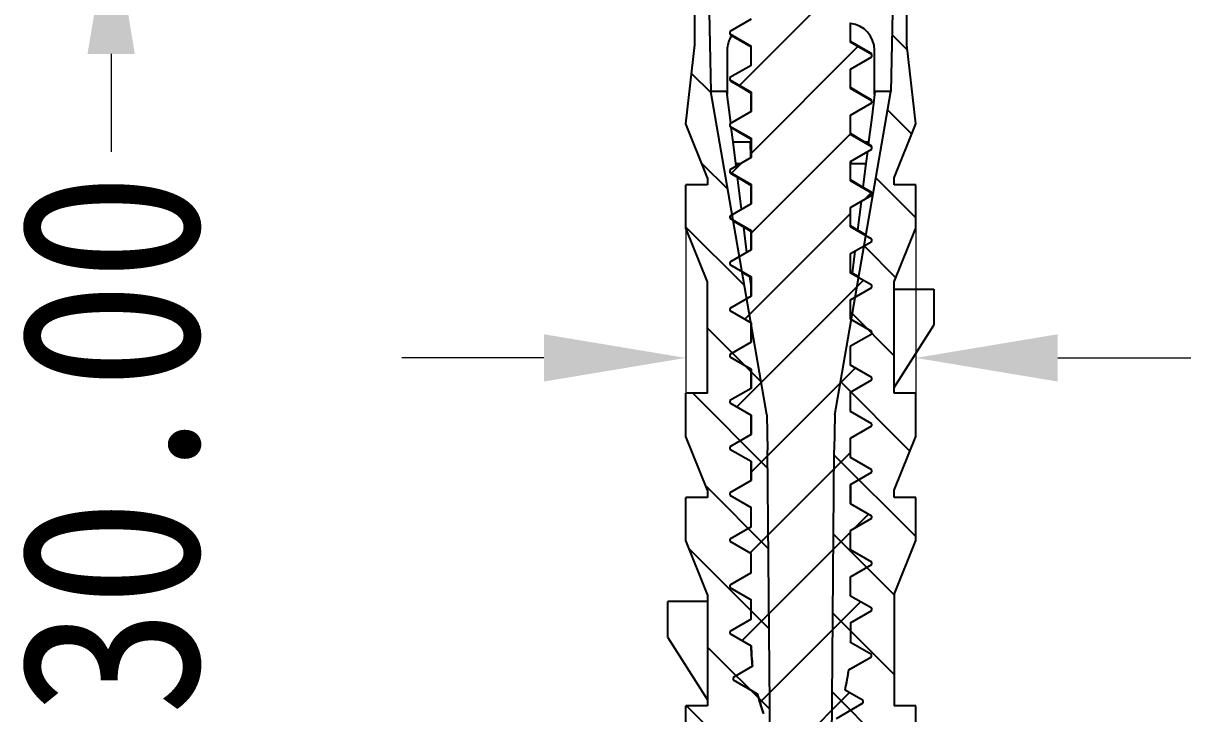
# Model space of a CAD drawing. Header units: millimetres. Extents: x -308 to 1490, y -1725 to -1095.
# Drawn here: x 1267.78 to 1300.44, y -1394.04 to -1374.58 of the extents above; entities that cross this region are included whole.
import ezdxf

# ---------------------------------------------------------------- set-up
doc = ezdxf.new("R2010")
doc.units = ezdxf.units.MM
doc.layers.add('dim', color=3, linetype='Continuous', lineweight=9)
doc.styles.add('FFS', font='simfang0.ttf', dxfattribs={"width": 0.9})
doc.dimstyles.new('YanXiu', dxfattribs={"dimtxt": 2.5, "dimasz": 2.2, "dimexe": 1, "dimexo": 0.6, "dimgap": 0.66, "dimtad": 0, "dimzin": 1, "dimdsep": 46, "dimtxsty": 'FFS', "dimcen": 0, "dimclrd": 256, "dimclre": 131, "dimclrt": 42, "dimazin": 0, "dimtfac": 1, "dimtofl": 0, "dimtmove": 0, "dimatfit": 3, "dimfxl": 0, "dimlwd": 5, "dimlwe": 5, "dimarcsym": 0})

# ---------------------------------------------------------------- blocks, each defined once
blk = doc.blocks.new('*D22')
at = {"layer": 'Defpoints', "color": 0}
for p in [(21.297, 31.885), (27.774, 31.885), (27.774, 27.012)]:
    blk.add_point(p, dxfattribs=at)
at = {"layer": 'dim', "color": 131, "lineweight": 5}
for p, q in [((21.297, 30.886), (21.297, 26.013)), ((27.774, 30.886), (27.774, 26.013))]:
    blk.add_line(p, q, dxfattribs=at)
at = {"layer": 'dim', "lineweight": 5}
for p, q in [((17.297, 27.012), (13.297, 27.012)), ((31.774, 27.012), (35.774, 27.012))]:
    blk.add_line(p, q, dxfattribs=at)
at = {"layer": 'dim'}
for points in [[(17.297, 27.679), (17.297, 26.345), (21.297, 27.012)], [(31.774, 27.679), (31.774, 26.345), (27.774, 27.012)]]:
    blk.add_solid(points, dxfattribs=at)
at = {"layer": 'dim', "color": 42, "insert": (43.188, 27.012), "char_height": 5, "attachment_point": 5, "style": 'FFS'}
blk.add_mtext('{\\Ftxt.shx,gbcbig.shx|c134;%%c}6.5', dxfattribs=at)
blk = doc.blocks.new('*D23')
at = {"layer": 'Defpoints', "color": 0}
for p in [(11.936, 39.576), (5.108, 9.58), (21.854, 9.58)]:
    blk.add_point(p, dxfattribs=at)
at = {"layer": 'dim', "color": 131, "lineweight": 5}
for p, q in [((10.936, 39.576), (4.108, 39.576)), ((20.855, 9.58), (4.108, 9.58))]:
    blk.add_line(p, q, dxfattribs=at)
at = {"layer": 'dim', "lineweight": 5}
for p, q in [((5.108, 35.576), (5.108, 32.814)), ((5.108, 13.58), (5.108, 16.342))]:
    blk.add_line(p, q, dxfattribs=at)
at = {"layer": 'dim'}
for points in [[(4.441, 35.576), (5.774, 35.576), (5.108, 39.576)], [(4.441, 13.58), (5.774, 13.58), (5.108, 9.58)]]:
    blk.add_solid(points, dxfattribs=at)
at = {"layer": 'dim', "color": 42, "insert": (5.108, 24.578), "char_height": 5, "attachment_point": 5, "rotation": 90, "style": 'FFS'}
blk.add_mtext('30.00', dxfattribs=at)
blk = doc.blocks.new('u73')
h = blk.add_hatch()
h.set_pattern_fill('ANSI31', color=5, scale=0.5, angle=180, style=0)
h.set_pattern_definition([(225, (-816.1751, 1416.0216), (1.122532, -1.122532), [])])
edge = h.paths.add_edge_path()
edge.add_line((29.036, 42.676), (25.936, 42.676))
edge.add_line((25.936, 42.676), (25.936, 42.404))
edge.add_line((26.536, 42.058), (25.936, 42.404))
edge.add_line((26.536, 41.995), (26.536, 42.058))
edge.add_line((25.936, 41.649), (26.536, 41.995))
edge.add_line((25.936, 41.104), (25.936, 41.649))
edge.add_line((26.536, 40.758), (25.936, 41.104))
edge.add_line((26.536, 40.695), (26.536, 40.758))
edge.add_line((25.936, 40.349), (26.536, 40.695))
edge.add_line((25.936, 39.804), (25.936, 40.349))
edge.add_line((26.536, 39.458), (25.936, 39.804))
edge.add_line((26.536, 39.395), (26.536, 39.458))
edge.add_line((25.936, 39.049), (26.536, 39.395))
edge.add_line((25.936, 38.504), (25.936, 39.049))
edge.add_line((26.536, 38.158), (25.936, 38.504))
edge.add_line((26.536, 38.095), (26.536, 38.158))
edge.add_line((25.936, 37.749), (26.536, 38.095))
edge.add_line((25.936, 37.204), (25.936, 37.749))
edge.add_line((26.536, 36.858), (25.936, 37.204))
edge.add_line((26.536, 36.795), (26.536, 36.858))
edge.add_line((25.936, 36.449), (26.536, 36.795))
edge.add_line((25.936, 35.904), (25.936, 36.449))
edge.add_line((26.536, 35.558), (25.936, 35.904))
edge.add_line((26.536, 35.495), (26.536, 35.558))
edge.add_line((25.936, 35.149), (26.536, 35.495))
edge.add_line((25.936, 34.604), (25.936, 35.149))
edge.add_line((26.536, 34.258), (25.936, 34.604))
edge.add_line((26.536, 34.195), (26.536, 34.258))
edge.add_line((25.936, 33.849), (26.536, 34.195))
edge.add_line((25.936, 33.304), (25.936, 33.849))
edge.add_line((26.536, 32.958), (25.936, 33.304))
edge.add_line((26.536, 32.895), (26.536, 32.958))
edge.add_line((25.936, 32.549), (26.536, 32.895))
edge.add_line((25.936, 32.004), (25.936, 32.549))
edge.add_line((26.536, 31.658), (25.936, 32.004))
edge.add_line((26.536, 31.595), (26.536, 31.658))
edge.add_line((25.936, 31.249), (26.536, 31.595))
edge.add_line((25.936, 30.704), (25.936, 31.249))
edge.add_line((26.536, 30.358), (25.936, 30.704))
edge.add_line((26.536, 30.295), (26.536, 30.358))
edge.add_line((25.936, 29.949), (26.536, 30.295))
edge.add_line((25.936, 29.404), (25.936, 29.949))
edge.add_line((26.536, 29.058), (25.936, 29.404))
edge.add_line((26.536, 28.995), (26.536, 29.058))
edge.add_line((25.936, 28.649), (26.536, 28.995))
edge.add_line((25.936, 28.104), (25.936, 28.649))
edge.add_line((26.536, 27.758), (25.936, 28.104))
edge.add_line((26.536, 27.695), (26.536, 27.758))
edge.add_line((25.936, 27.349), (26.536, 27.695))
edge.add_line((25.936, 26.804), (25.936, 27.349))
edge.add_line((26.536, 26.458), (25.936, 26.804))
edge.add_line((26.536, 26.395), (26.536, 26.458))
edge.add_line((25.936, 26.049), (26.536, 26.395))
edge.add_line((25.936, 25.504), (25.936, 26.049))
edge.add_line((26.536, 25.158), (25.936, 25.504))
edge.add_line((26.536, 25.095), (26.536, 25.158))
edge.add_line((25.936, 24.749), (26.536, 25.095))
edge.add_line((25.936, 24.204), (25.936, 24.749))
edge.add_line((26.536, 23.858), (25.936, 24.204))
edge.add_line((26.536, 23.795), (26.536, 23.858))
edge.add_line((25.936, 23.449), (26.536, 23.795))
edge.add_line((25.936, 22.904), (25.936, 23.449))
edge.add_line((26.536, 22.558), (25.936, 22.904))
edge.add_line((26.536, 22.495), (26.536, 22.558))
edge.add_line((25.936, 22.149), (26.536, 22.495))
edge.add_line((25.936, 21.604), (25.936, 22.149))
edge.add_line((26.536, 21.258), (25.936, 21.604))
edge.add_line((26.536, 21.195), (26.536, 21.258))
edge.add_line((25.936, 20.849), (26.536, 21.195))
edge.add_line((25.936, 20.304), (25.936, 20.849))
edge.add_line((26.536, 19.958), (25.936, 20.304))
edge.add_line((26.536, 19.895), (26.536, 19.958))
edge.add_line((25.936, 19.549), (26.536, 19.895))
edge.add_line((25.936, 19.549), (25.936, 19.009))
edge.add_line((25.936, 19.009), (25.936, 18.997))
edge.add_line((26.524, 18.658), (25.936, 18.997))
edge.add_line((26.524, 18.595), (26.524, 18.658))
edge.add_line((25.924, 18.249), (26.524, 18.595))
edge.add_line((25.885, 18.226), (25.924, 18.249))
edge.add_spline(control_points=[(25.781, 17.655), (25.825, 17.843), (25.859, 18.034), (25.885, 18.226)], knot_values=[0, 0, 0, 0, 1, 1, 1, 1], weights=[1, 0.999218, 0.999218, 1], degree=3, periodic=0)
edge.add_line((26.295, 17.358), (25.781, 17.655))
edge.add_line((26.295, 17.295), (26.295, 17.358))
edge.add_line((25.695, 16.949), (26.295, 17.295))
edge.add_line((25.537, 16.857), (25.695, 16.949))
edge.add_spline(control_points=[(25.537, 16.857), (25.487, 16.727), (25.433, 16.599), (25.374, 16.473)], knot_values=[0, 0, 0, 0, 1, 1, 1, 1], weights=[1, 0.999597, 0.999597, 1], degree=3, periodic=0)
edge.add_line((25.374, 16.473), (25.304, 16.324))
edge.add_line((25.765, 16.058), (25.304, 16.324))
edge.add_line((25.765, 15.995), (25.765, 16.058))
edge.add_line((25.165, 15.649), (25.765, 15.995))
edge.add_line((24.953, 15.526), (25.165, 15.649))
edge.add_line((24.953, 15.572), (24.953, 15.526))
edge.add_line((24.536, 14.676), (24.953, 15.572))
edge.add_line((24.536, 14.676), (23.82, 16.212))
edge.add_line((23.82, 16.176), (23.82, 16.212))
edge.add_line((23.608, 16.299), (23.82, 16.176))
edge.add_line((23.008, 16.645), (23.608, 16.299))
edge.add_line((23.008, 16.708), (23.008, 16.645))
edge.add_line((23.488, 16.985), (23.008, 16.708))
edge.add_spline(control_points=[(23.488, 16.985), (23.422, 17.169), (23.365, 17.356), (23.317, 17.546)], knot_values=[0, 0, 0, 0, 1, 1, 1, 1], weights=[1, 0.999203, 0.999203, 1], degree=3, periodic=0)
edge.add_line((23.225, 17.599), (23.317, 17.546))
edge.add_line((22.625, 17.945), (23.225, 17.599))
edge.add_line((22.625, 18.008), (22.625, 17.945))
edge.add_line((23.175, 18.325), (22.625, 18.008))
edge.add_spline(control_points=[(23.175, 18.325), (23.153, 18.515), (23.14, 18.707), (23.137, 18.898)], knot_values=[0, 0, 0, 0, 1, 1, 1, 1], weights=[1, 0.999236, 0.999236, 1], degree=3, periodic=0)
edge.add_line((22.536, 19.245), (23.137, 18.898))
edge.add_line((22.536, 19.308), (22.536, 19.245))
edge.add_line((23.136, 19.654), (22.536, 19.308))
edge.add_line((23.136, 19.654), (23.136, 20.199))
edge.add_line((22.536, 20.545), (23.136, 20.199))
edge.add_line((22.536, 20.608), (22.536, 20.545))
edge.add_line((23.136, 20.954), (22.536, 20.608))
edge.add_line((23.136, 20.954), (23.136, 21.499))
edge.add_line((22.536, 21.845), (23.136, 21.499))
edge.add_line((22.536, 21.908), (22.536, 21.845))
edge.add_line((23.136, 22.254), (22.536, 21.908))
edge.add_line((23.136, 22.254), (23.136, 22.799))
edge.add_line((22.536, 23.145), (23.136, 22.799))
edge.add_line((22.536, 23.208), (22.536, 23.145))
edge.add_line((23.136, 23.554), (22.536, 23.208))
edge.add_line((23.136, 23.554), (23.136, 24.099))
edge.add_line((22.536, 24.445), (23.136, 24.099))
edge.add_line((22.536, 24.508), (22.536, 24.445))
edge.add_line((23.136, 24.854), (22.536, 24.508))
edge.add_line((23.136, 24.854), (23.136, 25.399))
edge.add_line((22.536, 25.745), (23.136, 25.399))
edge.add_line((22.536, 25.808), (22.536, 25.745))
edge.add_line((23.136, 26.154), (22.536, 25.808))
edge.add_line((23.136, 26.154), (23.136, 26.699))
edge.add_line((22.536, 27.045), (23.136, 26.699))
edge.add_line((22.536, 27.108), (22.536, 27.045))
edge.add_line((23.136, 27.454), (22.536, 27.108))
edge.add_line((23.136, 27.454), (23.136, 27.999))
edge.add_line((22.536, 28.345), (23.136, 27.999))
edge.add_line((22.536, 28.408), (22.536, 28.345))
edge.add_line((23.136, 28.754), (22.536, 28.408))
edge.add_line((23.136, 28.754), (23.136, 29.299))
edge.add_line((22.536, 29.645), (23.136, 29.299))
edge.add_line((22.536, 29.708), (22.536, 29.645))
edge.add_line((23.136, 30.054), (22.536, 29.708))
edge.add_line((23.136, 30.054), (23.136, 30.599))
edge.add_line((22.536, 30.945), (23.136, 30.599))
edge.add_line((22.536, 31.008), (22.536, 30.945))
edge.add_line((23.136, 31.354), (22.536, 31.008))
edge.add_line((23.136, 31.354), (23.136, 31.899))
edge.add_line((22.536, 32.245), (23.136, 31.899))
edge.add_line((22.536, 32.308), (22.536, 32.245))
edge.add_line((23.136, 32.654), (22.536, 32.308))
edge.add_line((23.136, 32.654), (23.136, 33.199))
edge.add_line((22.536, 33.545), (23.136, 33.199))
edge.add_line((22.536, 33.608), (22.536, 33.545))
edge.add_line((23.136, 33.954), (22.536, 33.608))
edge.add_line((23.136, 33.954), (23.136, 34.499))
edge.add_line((22.536, 34.845), (23.136, 34.499))
edge.add_line((22.536, 34.908), (22.536, 34.845))
edge.add_line((23.136, 35.254), (22.536, 34.908))
edge.add_line((23.136, 35.254), (23.136, 35.799))
edge.add_line((22.536, 36.145), (23.136, 35.799))
edge.add_line((22.536, 36.208), (22.536, 36.145))
edge.add_line((23.136, 36.554), (22.536, 36.208))
edge.add_line((23.136, 36.554), (23.136, 37.099))
edge.add_line((22.536, 37.445), (23.136, 37.099))
edge.add_line((22.536, 37.508), (22.536, 37.445))
edge.add_line((23.136, 37.854), (22.536, 37.508))
edge.add_line((23.136, 37.854), (23.136, 38.399))
edge.add_line((22.536, 38.745), (23.136, 38.399))
edge.add_line((22.536, 38.808), (22.536, 38.745))
edge.add_line((23.136, 39.154), (22.536, 38.808))
edge.add_line((23.136, 39.154), (23.136, 39.699))
edge.add_line((22.536, 40.045), (23.136, 39.699))
edge.add_line((22.536, 40.108), (22.536, 40.045))
edge.add_line((23.136, 40.454), (22.536, 40.108))
edge.add_line((23.136, 40.454), (23.136, 40.999))
edge.add_line((22.536, 41.345), (23.136, 40.999))
edge.add_line((22.536, 41.408), (22.536, 41.345))
edge.add_line((23.136, 41.754), (22.536, 41.408))
edge.add_line((23.136, 41.754), (23.136, 42.299))
edge.add_line((23.136, 42.299), (23.136, 42.676))
edge.add_line((22.536, 42.676), (23.136, 42.676))
edge.add_line((20.036, 42.676), (22.536, 42.676))
edge.add_line((20.036, 42.676), (20.036, 43.076))
edge.add_line((21.136, 43.076), (20.036, 43.076))
edge.add_spline(control_points=[(21.136, 43.076), (21.094, 43.911), (21.524, 44.628), (22.28, 44.985)], knot_values=[0, 0, 0, 0, 1, 1, 1, 1], weights=[1, 0.88736, 0.88736, 1], degree=3, periodic=0)
edge.add_line((23.636, 43.218), (22.28, 44.985))
edge.add_line((23.636, 43.218), (24.536, 42.976))
edge.add_line((25.436, 43.218), (24.536, 42.976))
edge.add_line((25.436, 43.218), (26.792, 44.985))
edge.add_spline(control_points=[(27.936, 43.076), (27.977, 43.911), (27.548, 44.628), (26.792, 44.985)], knot_values=[0, 0, 0, 0, 1, 1, 1, 1], weights=[1, 0.88736, 0.88736, 1], degree=3, periodic=0)
edge.add_line((29.036, 43.076), (27.936, 43.076))
edge.add_line((29.036, 42.676), (29.036, 43.076))
h = blk.add_hatch()
h.set_pattern_fill('ANSI31', color=5, scale=0.5, angle=90, style=0)
h.set_pattern_definition([(135, (-816.1751, 1416.0216), (-1.122532, -1.122532), [])])
edge = h.paths.add_edge_path()
edge.add_line((23.574, 25.408), (22.001, 34.516))
edge.add_line((23.574, 25.408), (23.595, 24.41))
edge.add_line((23.726, 9.52), (23.595, 24.41))
edge.add_line((23.726, 9.52), (23.726, 8.508))
edge.add_line((23.22, 8.508), (23.726, 8.508))
edge.add_line((23.22, 9.52), (23.22, 8.508))
edge.add_line((23.22, 9.52), (21.854, 9.52))
edge.add_line((21.601, 10.937), (21.854, 9.52))
edge.add_line((21.601, 12.657), (21.601, 10.937))
edge.add_line((21.301, 14.36), (21.601, 12.657))
edge.add_line((21.869, 14.567), (21.301, 14.36))
edge.add_line((21.869, 14.567), (21.297, 15.997))
edge.add_line((21.297, 15.997), (21.297, 17.211))
edge.add_line((21.905, 17.211), (21.297, 17.211))
edge.add_line((21.905, 17.376), (21.905, 17.211))
edge.add_line((21.905, 20.146), (21.905, 17.376))
edge.add_line((21.905, 20.348), (21.905, 20.146))
edge.add_line((21.905, 20.348), (21.297, 21.866))
edge.add_line((21.297, 21.866), (21.297, 23.081))
edge.add_line((21.905, 23.081), (21.297, 23.081))
edge.add_line((21.905, 23.283), (21.905, 23.081))
edge.add_line((21.905, 23.283), (21.297, 24.801))
edge.add_line((21.297, 24.801), (21.297, 26.016))
edge.add_line((21.905, 26.016), (21.297, 26.016))
edge.add_line((21.905, 26.016), (21.905, 29.153))
edge.add_line((21.905, 29.153), (21.297, 30.671))
edge.add_line((21.297, 30.671), (21.297, 31.885))
edge.add_line((21.905, 31.885), (21.297, 31.885))
edge.add_line((21.905, 32.088), (21.905, 31.885))
edge.add_line((21.905, 32.088), (21.297, 33.606))
edge.add_line((21.297, 33.606), (21.55, 35.832))
edge.add_line((21.55, 35.832), (21.55, 38.739))
edge.add_line((20.387, 39.374), (21.55, 38.739))
edge.add_line((20.387, 39.576), (20.387, 39.374))
edge.add_line((21.54, 39.576), (20.387, 39.576))
edge.add_spline(control_points=[(21.905, 39.22), (21.9, 39.43), (21.75, 39.576), (21.54, 39.576)], knot_values=[0, 0, 0, 0, 1, 1, 1, 1], weights=[1, 0.809532, 0.809532, 1], degree=3, periodic=0)
edge.add_line((21.905, 39.22), (22.001, 34.516))
edge = h.paths.add_edge_path()
edge.add_line((25.497, 25.408), (27.071, 34.516))
edge.add_line((27.167, 39.22), (27.071, 34.516))
edge.add_spline(control_points=[(27.167, 39.22), (27.171, 39.43), (27.321, 39.576), (27.531, 39.576)], knot_values=[0, 0, 0, 0, 1, 1, 1, 1], weights=[1, 0.809532, 0.809532, 1], degree=3, periodic=0)
edge.add_line((28.685, 39.576), (27.531, 39.576))
edge.add_line((28.685, 39.374), (28.685, 39.576))
edge.add_line((28.685, 39.374), (27.521, 38.739))
edge.add_line((27.521, 35.832), (27.521, 38.739))
edge.add_line((27.774, 33.606), (27.521, 35.832))
edge.add_line((27.167, 32.088), (27.774, 33.606))
edge.add_line((27.167, 31.885), (27.167, 32.088))
edge.add_line((27.774, 31.885), (27.167, 31.885))
edge.add_line((27.774, 30.671), (27.774, 31.885))
edge.add_line((27.167, 29.153), (27.774, 30.671))
edge.add_line((27.167, 28.95), (27.167, 29.153))
edge.add_line((27.167, 26.18), (27.167, 28.95))
edge.add_line((27.167, 26.016), (27.167, 26.18))
edge.add_line((27.774, 26.016), (27.167, 26.016))
edge.add_line((27.774, 24.801), (27.774, 26.016))
edge.add_line((27.167, 23.283), (27.774, 24.801))
edge.add_line((27.167, 23.081), (27.167, 23.283))
edge.add_line((27.774, 23.081), (27.167, 23.081))
edge.add_line((27.774, 21.866), (27.774, 23.081))
edge.add_line((27.167, 20.348), (27.774, 21.866))
edge.add_line((27.167, 20.348), (27.167, 17.211))
edge.add_line((27.774, 17.211), (27.167, 17.211))
edge.add_line((27.774, 15.997), (27.774, 17.211))
edge.add_line((27.202, 14.567), (27.774, 15.997))
edge.add_line((27.771, 14.36), (27.202, 14.567))
edge.add_line((27.771, 14.36), (27.471, 12.657))
edge.add_line((27.471, 12.657), (27.471, 10.937))
edge.add_line((27.471, 10.937), (27.218, 9.52))
edge.add_line((27.218, 9.52), (25.851, 9.52))
edge.add_line((25.851, 9.52), (25.851, 8.508))
edge.add_line((25.345, 8.508), (25.851, 8.508))
edge.add_line((25.345, 9.52), (25.345, 8.508))
edge.add_line((25.345, 9.52), (25.477, 24.41))
edge.add_line((25.497, 25.408), (25.477, 24.41))
at = {"color": 7}
for p, q in [((21.905, 39.22), (22.001, 34.516)), ((21.905, 39.22), (22.001, 34.516)), ((27.167, 39.22), (27.071, 34.516)), ((27.167, 39.22), (27.071, 34.516)), ((21.55, 35.832), (21.55, 38.739)), ((21.55, 35.832), (21.55, 38.739)), ((27.521, 35.832), (27.521, 38.739)), ((27.521, 35.832), (27.521, 38.739)), ((23.136, 36.554), (22.536, 36.208)), ((23.136, 36.554), (22.536, 36.208)), ((25.936, 35.904), (25.936, 36.449)), ((25.936, 35.904), (25.936, 36.449)), ((22.536, 36.208), (22.536, 36.145)), ((22.536, 36.208), (22.536, 36.145)), ((22.536, 36.145), (23.136, 35.799)), ((22.567, 36.109), (22.536, 36.145)), ((22.536, 36.145), (23.136, 35.799)), ((22.567, 36.109), (22.781, 35.983)), ((22.781, 35.983), (23.136, 35.773)), ((21.297, 33.606), (21.55, 35.832)), ((21.297, 33.606), (21.55, 35.832)), ((22.461, 35.68), (22.461, 34.429)), ((23.136, 35.254), (23.136, 35.799)), ((23.136, 35.254), (23.136, 35.799)), ((26.295, 35.717), (25.936, 35.93)), ((26.536, 35.558), (25.936, 35.904)), ((26.536, 35.558), (25.936, 35.904)), ((26.505, 35.594), (26.295, 35.717)), ((26.61, 34.429), (26.61, 35.68)), ((27.774, 33.606), (27.521, 35.832)), ((27.774, 33.606), (27.521, 35.832)), ((25.936, 35.149), (26.536, 35.495)), ((25.936, 35.149), (26.536, 35.495)), ((26.536, 35.558), (26.505, 35.594)), ((26.536, 35.495), (26.536, 35.558)), ((26.536, 35.495), (26.536, 35.558)), ((23.136, 35.254), (22.536, 34.908)), ((23.136, 35.254), (22.536, 34.908)), ((25.936, 34.604), (25.936, 35.149)), ((25.936, 34.604), (25.936, 35.149)), ((22.536, 34.908), (22.536, 34.845)), ((22.536, 34.908), (22.536, 34.845)), ((22.536, 34.845), (23.136, 34.499)), ((22.567, 34.809), (22.536, 34.845)), ((22.536, 34.845), (23.136, 34.499)), ((22.567, 34.809), (22.781, 34.683)), ((22.781, 34.683), (23.136, 34.473)), ((26.295, 34.417), (25.936, 34.63)), ((22.45, 34.516), (22.001, 34.516)), ((23.574, 25.408), (22.001, 34.516)), ((23.574, 25.408), (22.001, 34.516)), ((22.461, 34.429), (22.45, 34.516)), ((22.541, 33.788), (22.461, 34.429)), ((23.136, 34.499), (23.136, 33.954)), ((23.136, 33.954), (23.136, 34.499)), ((25.497, 25.408), (27.071, 34.516)), ((25.497, 25.408), (27.071, 34.516)), ((26.536, 34.258), (25.936, 34.604)), ((26.536, 34.258), (25.936, 34.604)), ((26.505, 34.294), (26.295, 34.417)), ((26.611, 34.429), (26.581, 34.19)), ((26.621, 34.516), (26.611, 34.429)), ((27.071, 34.516), (26.621, 34.516)), ((25.936, 33.849), (26.536, 34.195)), ((25.936, 33.849), (26.536, 34.195)), ((26.536, 34.258), (26.505, 34.294)), ((26.581, 34.19), (26.531, 33.788)), ((26.536, 34.195), (26.536, 34.258)), ((26.536, 34.195), (26.536, 34.258)), ((23.136, 33.954), (22.536, 33.608)), ((23.136, 33.954), (22.536, 33.608)), ((22.562, 33.623), (22.541, 33.788)), ((25.936, 33.304), (25.936, 33.849)), ((25.936, 33.304), (25.936, 33.849)), ((26.531, 33.788), (26.445, 33.1)), ((21.905, 32.088), (21.297, 33.606)), ((21.905, 32.088), (21.297, 33.606)), ((22.536, 33.608), (22.536, 33.545)), ((22.536, 33.608), (22.536, 33.545)), ((22.536, 33.545), (23.136, 33.199)), ((22.567, 33.509), (22.536, 33.545)), ((22.536, 33.545), (23.136, 33.199)), ((22.567, 33.509), (22.781, 33.383)), ((22.576, 33.503), (22.576, 33.51)), ((22.627, 33.1), (22.576, 33.503)), ((22.781, 33.383), (23.136, 33.173)), ((26.295, 33.117), (25.936, 33.33)), ((27.167, 32.088), (27.774, 33.606)), ((27.167, 32.088), (27.774, 33.606)), ((22.702, 32.492), (22.627, 33.1)), ((22.627, 33.1), (23.136, 33.1)), ((23.122, 32.646), (23.116, 33.1)), ((23.136, 33.199), (23.136, 32.654)), ((23.136, 32.654), (23.136, 33.199)), ((26.536, 32.958), (25.936, 33.304)), ((26.536, 32.958), (25.936, 33.304)), ((26.505, 32.994), (26.295, 33.117)), ((26.325, 33.1), (26.445, 33.1)), ((26.445, 33.1), (26.437, 33.034)), ((26.536, 32.958), (26.505, 32.994)), ((25.936, 32.549), (26.536, 32.895)), ((25.936, 32.549), (26.536, 32.895)), ((26.411, 32.823), (26.369, 32.492)), ((26.536, 32.895), (26.536, 32.958)), ((26.536, 32.895), (26.536, 32.958)), ((23.136, 32.654), (22.536, 32.308)), ((23.136, 32.654), (22.536, 32.308)), ((22.713, 32.41), (22.702, 32.492)), ((22.703, 32.492), (22.856, 32.492)), ((25.936, 32.004), (25.936, 32.549)), ((25.936, 32.004), (25.936, 32.549)), ((25.936, 32.492), (26.369, 32.492)), ((25.948, 32.556), (25.947, 32.492)), ((26.369, 32.492), (26.286, 31.823)), ((21.905, 32.088), (21.905, 31.885)), ((21.905, 32.088), (21.905, 31.885)), ((22.536, 32.308), (22.536, 32.245)), ((22.536, 32.308), (22.536, 32.245)), ((22.536, 32.245), (23.136, 31.899)), ((22.567, 32.209), (22.536, 32.245)), ((22.536, 32.245), (23.136, 31.899)), ((22.567, 32.209), (22.781, 32.083)), ((22.865, 31.198), (22.752, 32.1)), ((22.781, 32.083), (23.136, 31.873)), ((26.295, 31.817), (25.936, 32.03)), ((27.167, 31.885), (27.167, 32.088)), ((27.167, 31.885), (27.167, 32.088)), ((21.905, 31.885), (21.297, 31.885)), ((21.297, 30.671), (21.297, 31.885)), ((21.905, 31.885), (21.297, 31.885)), ((21.297, 30.671), (21.297, 31.885)), ((23.136, 31.899), (23.136, 31.354)), ((23.136, 31.354), (23.136, 31.899)), ((26.536, 31.658), (25.936, 32.004)), ((26.536, 31.658), (25.936, 32.004)), ((26.505, 31.694), (26.295, 31.817)), ((26.536, 31.658), (26.505, 31.694)), ((27.774, 31.885), (27.167, 31.885)), ((27.774, 31.885), (27.167, 31.885)), ((27.774, 30.671), (27.774, 31.885)), ((27.774, 30.671), (27.774, 31.885)), ((25.936, 31.249), (26.536, 31.595)), ((25.936, 31.249), (26.536, 31.595)), ((26.235, 31.421), (26.134, 30.613)), ((26.536, 31.595), (26.536, 31.658)), ((26.536, 31.595), (26.536, 31.658)), ((23.136, 31.354), (22.536, 31.008)), ((23.136, 31.354), (22.536, 31.008)), ((25.936, 30.704), (25.936, 31.249)), ((25.936, 30.704), (25.936, 31.249)), ((22.536, 31.008), (22.536, 30.945)), ((22.536, 31.008), (22.536, 30.945)), ((22.536, 30.945), (23.136, 30.599)), ((22.536, 30.945), (23.136, 30.599)), ((22.631, 30.871), (23.016, 30.644)), ((26.06, 30.656), (25.936, 30.73)), ((21.905, 29.153), (21.297, 30.671)), ((21.905, 29.153), (21.297, 30.671)), ((23.017, 29.986), (22.928, 30.696)), ((23.016, 30.644), (23.136, 30.573)), ((23.136, 30.599), (23.136, 30.054)), ((23.136, 30.054), (23.136, 30.599)), ((26.536, 30.358), (25.936, 30.704)), ((26.536, 30.358), (25.936, 30.704)), ((26.372, 30.472), (26.06, 30.656)), ((27.167, 29.153), (27.774, 30.671)), ((27.167, 29.153), (27.774, 30.671)), ((23.136, 30.054), (22.536, 29.708)), ((23.136, 30.054), (22.536, 29.708)), ((25.936, 29.949), (26.536, 30.295)), ((25.936, 29.949), (26.536, 30.295)), ((26.536, 30.295), (26.536, 30.358)), ((26.536, 30.295), (26.536, 30.358)), ((25.936, 29.404), (25.936, 29.949)), ((25.936, 29.404), (25.936, 29.949)), ((26.059, 30.02), (25.981, 29.404)), ((22.536, 29.708), (22.536, 29.645)), ((22.536, 29.708), (22.536, 29.645)), ((22.536, 29.645), (23.136, 29.299)), ((22.536, 29.645), (23.136, 29.299)), ((22.881, 29.424), (23.136, 29.273)), ((26.168, 29.292), (25.936, 29.43)), ((26.536, 29.058), (25.936, 29.404)), ((26.536, 29.058), (25.936, 29.404)), ((21.905, 26.016), (21.905, 29.153)), ((21.905, 26.016), (21.905, 29.153)), ((23.106, 29.291), (23.105, 29.295)), ((23.112, 29.238), (23.106, 29.291)), ((23.136, 29.056), (23.112, 29.238)), ((23.136, 29.299), (23.136, 28.754)), ((23.136, 28.754), (23.136, 29.299)), ((27.167, 26.016), (27.167, 29.153)), ((27.167, 28.95), (27.167, 29.153)), ((23.136, 28.754), (22.536, 28.408)), ((23.136, 28.754), (22.536, 28.408)), ((25.936, 28.649), (26.536, 28.995)), ((25.936, 28.649), (26.536, 28.995)), ((26.536, 28.995), (26.536, 29.058)), ((26.536, 28.995), (26.536, 29.058)), ((27.167, 28.95), (28.28, 28.95)), ((27.167, 26.18), (27.167, 28.95)), ((28.28, 28.95), (28.28, 27.938)), ((25.936, 28.104), (25.936, 28.649)), ((25.936, 28.104), (25.936, 28.649)), ((22.536, 28.408), (22.536, 28.345)), ((22.536, 28.408), (22.536, 28.345)), ((22.536, 28.345), (23.136, 27.999)), ((22.536, 28.345), (23.136, 27.999)), ((26.536, 27.758), (25.936, 28.104)), ((26.536, 27.758), (25.936, 28.104)), ((23.136, 27.999), (23.136, 27.454)), ((23.136, 27.454), (23.136, 27.999)), ((27.167, 26.18), (28.28, 27.938)), ((23.136, 27.454), (22.536, 27.108)), ((23.136, 27.454), (22.536, 27.108)), ((25.936, 27.349), (26.536, 27.695)), ((25.936, 27.349), (26.536, 27.695)), ((26.536, 27.695), (26.536, 27.758)), ((26.536, 27.695), (26.536, 27.758)), ((25.936, 26.804), (25.936, 27.349)), ((25.936, 26.804), (25.936, 27.349)), ((22.536, 27.108), (22.536, 27.045)), ((22.536, 27.108), (22.536, 27.045)), ((22.536, 27.045), (23.136, 26.699)), ((22.536, 27.045), (23.136, 26.699)), ((26.536, 26.458), (25.936, 26.804)), ((26.536, 26.458), (25.936, 26.804)), ((23.136, 26.699), (23.136, 26.154)), ((23.136, 26.154), (23.136, 26.699)), ((23.136, 26.154), (22.536, 25.808)), ((23.136, 26.154), (22.536, 25.808)), ((25.936, 26.049), (26.536, 26.395)), ((25.936, 26.049), (26.536, 26.395)), ((26.536, 26.395), (26.536, 26.458)), ((26.536, 26.395), (26.536, 26.458)), ((27.167, 26.016), (27.167, 26.18)), ((21.905, 26.016), (21.297, 26.016)), ((21.297, 24.801), (21.297, 26.016)), ((21.905, 26.016), (21.297, 26.016)), ((21.297, 24.801), (21.297, 26.016)), ((22.536, 25.808), (22.536, 25.745)), ((22.536, 25.808), (22.536, 25.745)), ((25.936, 25.504), (25.936, 26.049)), ((25.936, 25.504), (25.936, 26.049)), ((27.774, 26.016), (27.167, 26.016)), ((27.774, 26.016), (27.167, 26.016)), ((27.774, 24.801), (27.774, 26.016)), ((27.774, 24.801), (27.774, 26.016)), ((22.536, 25.745), (23.136, 25.399)), ((22.536, 25.745), (23.136, 25.399)), ((26.536, 25.158), (25.936, 25.504)), ((26.536, 25.158), (25.936, 25.504)), ((23.136, 25.399), (23.136, 24.854)), ((23.136, 24.854), (23.136, 25.399)), ((23.574, 25.408), (23.595, 24.41)), ((23.574, 25.408), (23.595, 24.41)), ((25.497, 25.408), (25.477, 24.41)), ((25.497, 25.408), (25.477, 24.41)), ((26.536, 25.095), (26.536, 25.158)), ((26.536, 25.095), (26.536, 25.158)), ((23.136, 24.854), (22.536, 24.508)), ((23.136, 24.854), (22.536, 24.508)), ((25.936, 24.749), (26.536, 25.095)), ((25.936, 24.749), (26.536, 25.095)), ((21.905, 23.283), (21.297, 24.801)), ((21.905, 23.283), (21.297, 24.801)), ((22.536, 24.508), (22.536, 24.445)), ((22.536, 24.508), (22.536, 24.445)), ((25.936, 24.204), (25.936, 24.749)), ((25.936, 24.204), (25.936, 24.749)), ((27.167, 23.283), (27.774, 24.801)), ((27.167, 23.283), (27.774, 24.801)), ((22.536, 24.445), (23.136, 24.099)), ((22.536, 24.445), (23.136, 24.099)), ((23.726, 9.52), (23.595, 24.41)), ((23.726, 9.52), (23.595, 24.41)), ((25.345, 9.52), (25.477, 24.41)), ((25.345, 9.52), (25.477, 24.41)), ((26.536, 23.858), (25.936, 24.204)), ((26.536, 23.858), (25.936, 24.204)), ((23.136, 24.099), (23.136, 23.554)), ((23.136, 23.554), (23.136, 24.099)), ((26.536, 23.795), (26.536, 23.858)), ((26.536, 23.795), (26.536, 23.858)), ((23.136, 23.554), (22.536, 23.208)), ((23.136, 23.554), (22.536, 23.208)), ((25.936, 23.449), (26.536, 23.795)), ((25.936, 23.449), (26.536, 23.795)), ((21.905, 23.283), (21.905, 23.081)), ((21.905, 23.283), (21.905, 23.081)), ((22.536, 23.208), (22.536, 23.145)), ((22.536, 23.208), (22.536, 23.145)), ((25.936, 23.449), (25.936, 22.904)), ((25.936, 22.904), (25.936, 23.449)), ((27.167, 23.081), (27.167, 23.283)), ((27.167, 23.081), (27.167, 23.283)), ((21.905, 23.081), (21.297, 23.081)), ((21.297, 21.866), (21.297, 23.081)), ((21.905, 23.081), (21.297, 23.081)), ((21.297, 21.866), (21.297, 23.081)), ((22.536, 23.145), (23.136, 22.799)), ((22.536, 23.145), (23.136, 22.799)), ((26.536, 22.558), (25.936, 22.904)), ((26.536, 22.558), (25.936, 22.904)), ((27.774, 23.081), (27.167, 23.081)), ((27.774, 23.081), (27.167, 23.081)), ((27.774, 21.866), (27.774, 23.081)), ((27.774, 21.866), (27.774, 23.081)), ((23.136, 22.254), (23.136, 22.799)), ((23.136, 22.254), (23.136, 22.799)), ((26.536, 22.495), (26.536, 22.558)), ((26.536, 22.495), (26.536, 22.558)), ((23.136, 22.254), (22.536, 21.908)), ((23.136, 22.254), (22.536, 21.908)), ((25.936, 22.149), (26.536, 22.495)), ((25.936, 22.149), (26.536, 22.495)), ((22.536, 21.908), (22.536, 21.845)), ((22.536, 21.908), (22.536, 21.845)), ((25.936, 21.604), (25.936, 22.149)), ((25.936, 21.604), (25.936, 22.149)), ((21.905, 20.348), (21.297, 21.866)), ((21.905, 20.348), (21.297, 21.866)), ((22.536, 21.845), (23.136, 21.499)), ((22.536, 21.845), (23.136, 21.499)), ((26.536, 21.258), (25.936, 21.604)), ((26.536, 21.258), (25.936, 21.604)), ((27.167, 20.348), (27.774, 21.866)), ((27.167, 20.348), (27.774, 21.866)), ((23.136, 20.954), (23.136, 21.499)), ((23.136, 20.954), (23.136, 21.499)), ((26.536, 21.195), (26.536, 21.258)), ((26.536, 21.195), (26.536, 21.258)), ((23.136, 20.954), (22.536, 20.608)), ((23.136, 20.954), (22.536, 20.608)), ((25.936, 20.849), (26.536, 21.195)), ((25.936, 20.849), (26.536, 21.195)), ((22.536, 20.608), (22.536, 20.545)), ((22.536, 20.608), (22.536, 20.545)), ((25.936, 20.304), (25.936, 20.849)), ((25.936, 20.304), (25.936, 20.849)), ((21.905, 20.348), (21.905, 17.211)), ((21.905, 20.348), (21.905, 20.146)), ((22.536, 20.545), (23.136, 20.199)), ((22.536, 20.545), (23.136, 20.199)), ((26.536, 19.958), (25.936, 20.304)), ((26.536, 19.958), (25.936, 20.304)), ((27.167, 20.348), (27.167, 17.211)), ((27.167, 20.348), (27.167, 17.211)), ((21.905, 20.146), (20.791, 20.146)), ((20.791, 19.134), (20.791, 20.146)), ((21.905, 20.146), (21.905, 17.376)), ((23.136, 19.654), (23.136, 20.199)), ((23.136, 19.654), (23.136, 20.199)), ((26.536, 19.895), (26.536, 19.958)), ((26.536, 19.895), (26.536, 19.958)), ((23.136, 19.654), (22.536, 19.308)), ((23.136, 19.654), (22.536, 19.308)), ((25.936, 19.549), (26.536, 19.895)), ((25.936, 19.549), (26.536, 19.895)), ((22.536, 19.308), (22.536, 19.245)), ((22.536, 19.308), (22.536, 19.245)), ((25.936, 19.549), (25.936, 19.009)), ((25.936, 19.549), (25.936, 19.009)), ((20.791, 19.134), (21.905, 17.376)), ((22.536, 19.245), (23.137, 18.898)), ((22.536, 19.245), (23.137, 18.898)), ((25.936, 19.009), (25.936, 18.997)), ((26.524, 18.658), (25.936, 18.997)), ((26.524, 18.658), (25.936, 18.997)), ((26.524, 18.658), (26.524, 18.659)), ((26.524, 18.595), (26.524, 18.658)), ((26.524, 18.595), (26.524, 18.658)), ((23.175, 18.325), (22.625, 18.008)), ((23.175, 18.325), (22.625, 18.008)), ((25.885, 18.226), (26.524, 18.595)), ((25.924, 18.249), (26.524, 18.595)), ((26.524, 18.595), (26.524, 18.597)), ((22.625, 18.008), (22.625, 17.945)), ((22.625, 18.008), (22.625, 17.945)), ((25.885, 18.226), (25.924, 18.249)), ((22.625, 17.945), (23.317, 17.546)), ((22.625, 17.945), (23.225, 17.599)), ((26.295, 17.358), (25.781, 17.655)), ((26.295, 17.358), (25.781, 17.655)), ((21.905, 17.376), (21.905, 17.211)), ((23.225, 17.599), (23.317, 17.546)), ((26.295, 17.295), (26.295, 17.358)), ((26.295, 17.295), (26.295, 17.358)), ((21.905, 17.211), (21.297, 17.211)), ((21.297, 15.997), (21.297, 17.211)), ((21.905, 17.211), (21.297, 17.211)), ((21.297, 15.997), (21.297, 17.211)), ((25.537, 16.857), (26.295, 17.295)), ((25.695, 16.949), (26.295, 17.295)), ((27.774, 17.211), (27.167, 17.211)), ((27.774, 17.211), (27.167, 17.211)), ((27.774, 15.997), (27.774, 17.211)), ((27.774, 15.997), (27.774, 17.211))]:
    blk.add_line(p, q, dxfattribs=at)
for centre, radius, start, end in [((25.851, 35.68), 0.759, 0, 83.7427), ((23.22, 35.68), 0.759, 146.7465, 180), ((19.936, 19.009), 6, 359.8871, 0), ((29.136, 19.009), 6, 181.0574, 186.5451), ((19.936, 19.009), 6, 346.955, 352.5041), ((29.136, 19.009), 6, 194.1132, 199.7162)]:
    blk.add_arc(centre, radius, start, end, dxfattribs=at)
for points, start_tangent, end_tangent in [([(23.175, 18.325), (23.167, 18.396), (23.16, 18.468), (23.154, 18.54), (23.149, 18.611), (23.145, 18.683), (23.141, 18.755), (23.139, 18.826), (23.137, 18.898)], (-0.113985, 0.993482), (-0.018455, 0.99983)), ([(25.781, 17.655), (25.789, 17.69), (25.797, 17.726), (25.805, 17.761), (25.812, 17.797), (25.819, 17.832), (25.826, 17.868), (25.833, 17.903), (25.84, 17.939), (25.846, 17.975), (25.852, 18.011), (25.858, 18.047), (25.864, 18.082), (25.869, 18.118), (25.875, 18.154), (25.88, 18.19), (25.885, 18.226)], (0.225716, 0.974193), (0.130454, 0.991454)), ([(23.488, 16.985), (23.475, 17.019), (23.463, 17.054), (23.451, 17.089), (23.44, 17.123), (23.428, 17.158), (23.417, 17.193), (23.406, 17.228), (23.395, 17.263), (23.385, 17.298), (23.375, 17.334), (23.364, 17.369), (23.354, 17.404), (23.345, 17.44), (23.335, 17.475), (23.326, 17.51), (23.317, 17.546)], (-0.337361, 0.941375), (-0.243838, 0.969816))]:
    blk.add_spline(points, degree=3, dxfattribs=dict(at, start_tangent=start_tangent, end_tangent=end_tangent))
at = {"layer": 'dim'}
dim = blk.add_linear_dim(base=(5.108, 9.58), p1=(11.936, 39.576), p2=(21.854, 9.58), angle=270, dimstyle='YanXiu', override={"dimtxt": 5, "dimasz": 4, "dimexe": 0.9995, "dimexo": 0.9995, "dimgap": 0.9995}, dxfattribs=at)
dim.commit()
dim.dimension.update_dxf_attribs({"geometry": '*D23', "text_midpoint": (5.108, 24.578)})
dim = blk.add_linear_dim(base=(27.774, 27.012), p1=(21.297, 31.885), p2=(27.774, 31.885), text='{\\Ftxt.shx,gbcbig.shx|c134;%%c}6.5', dimstyle='YanXiu', override={"dimtxt": 5, "dimasz": 4, "dimexe": 0.9995, "dimexo": 0.9995, "dimgap": 0.9995}, dxfattribs=at)
dim.commit()
dim.dimension.update_dxf_attribs({"geometry": '*D22', "text_midpoint": (43.188, 27.012)})

msp = doc.modelspace()

# ---------------------------------------------------------------- block references
msp.add_blockref('u73', (1265.149, -1411.022))

doc.saveas('drawing.dxf')
